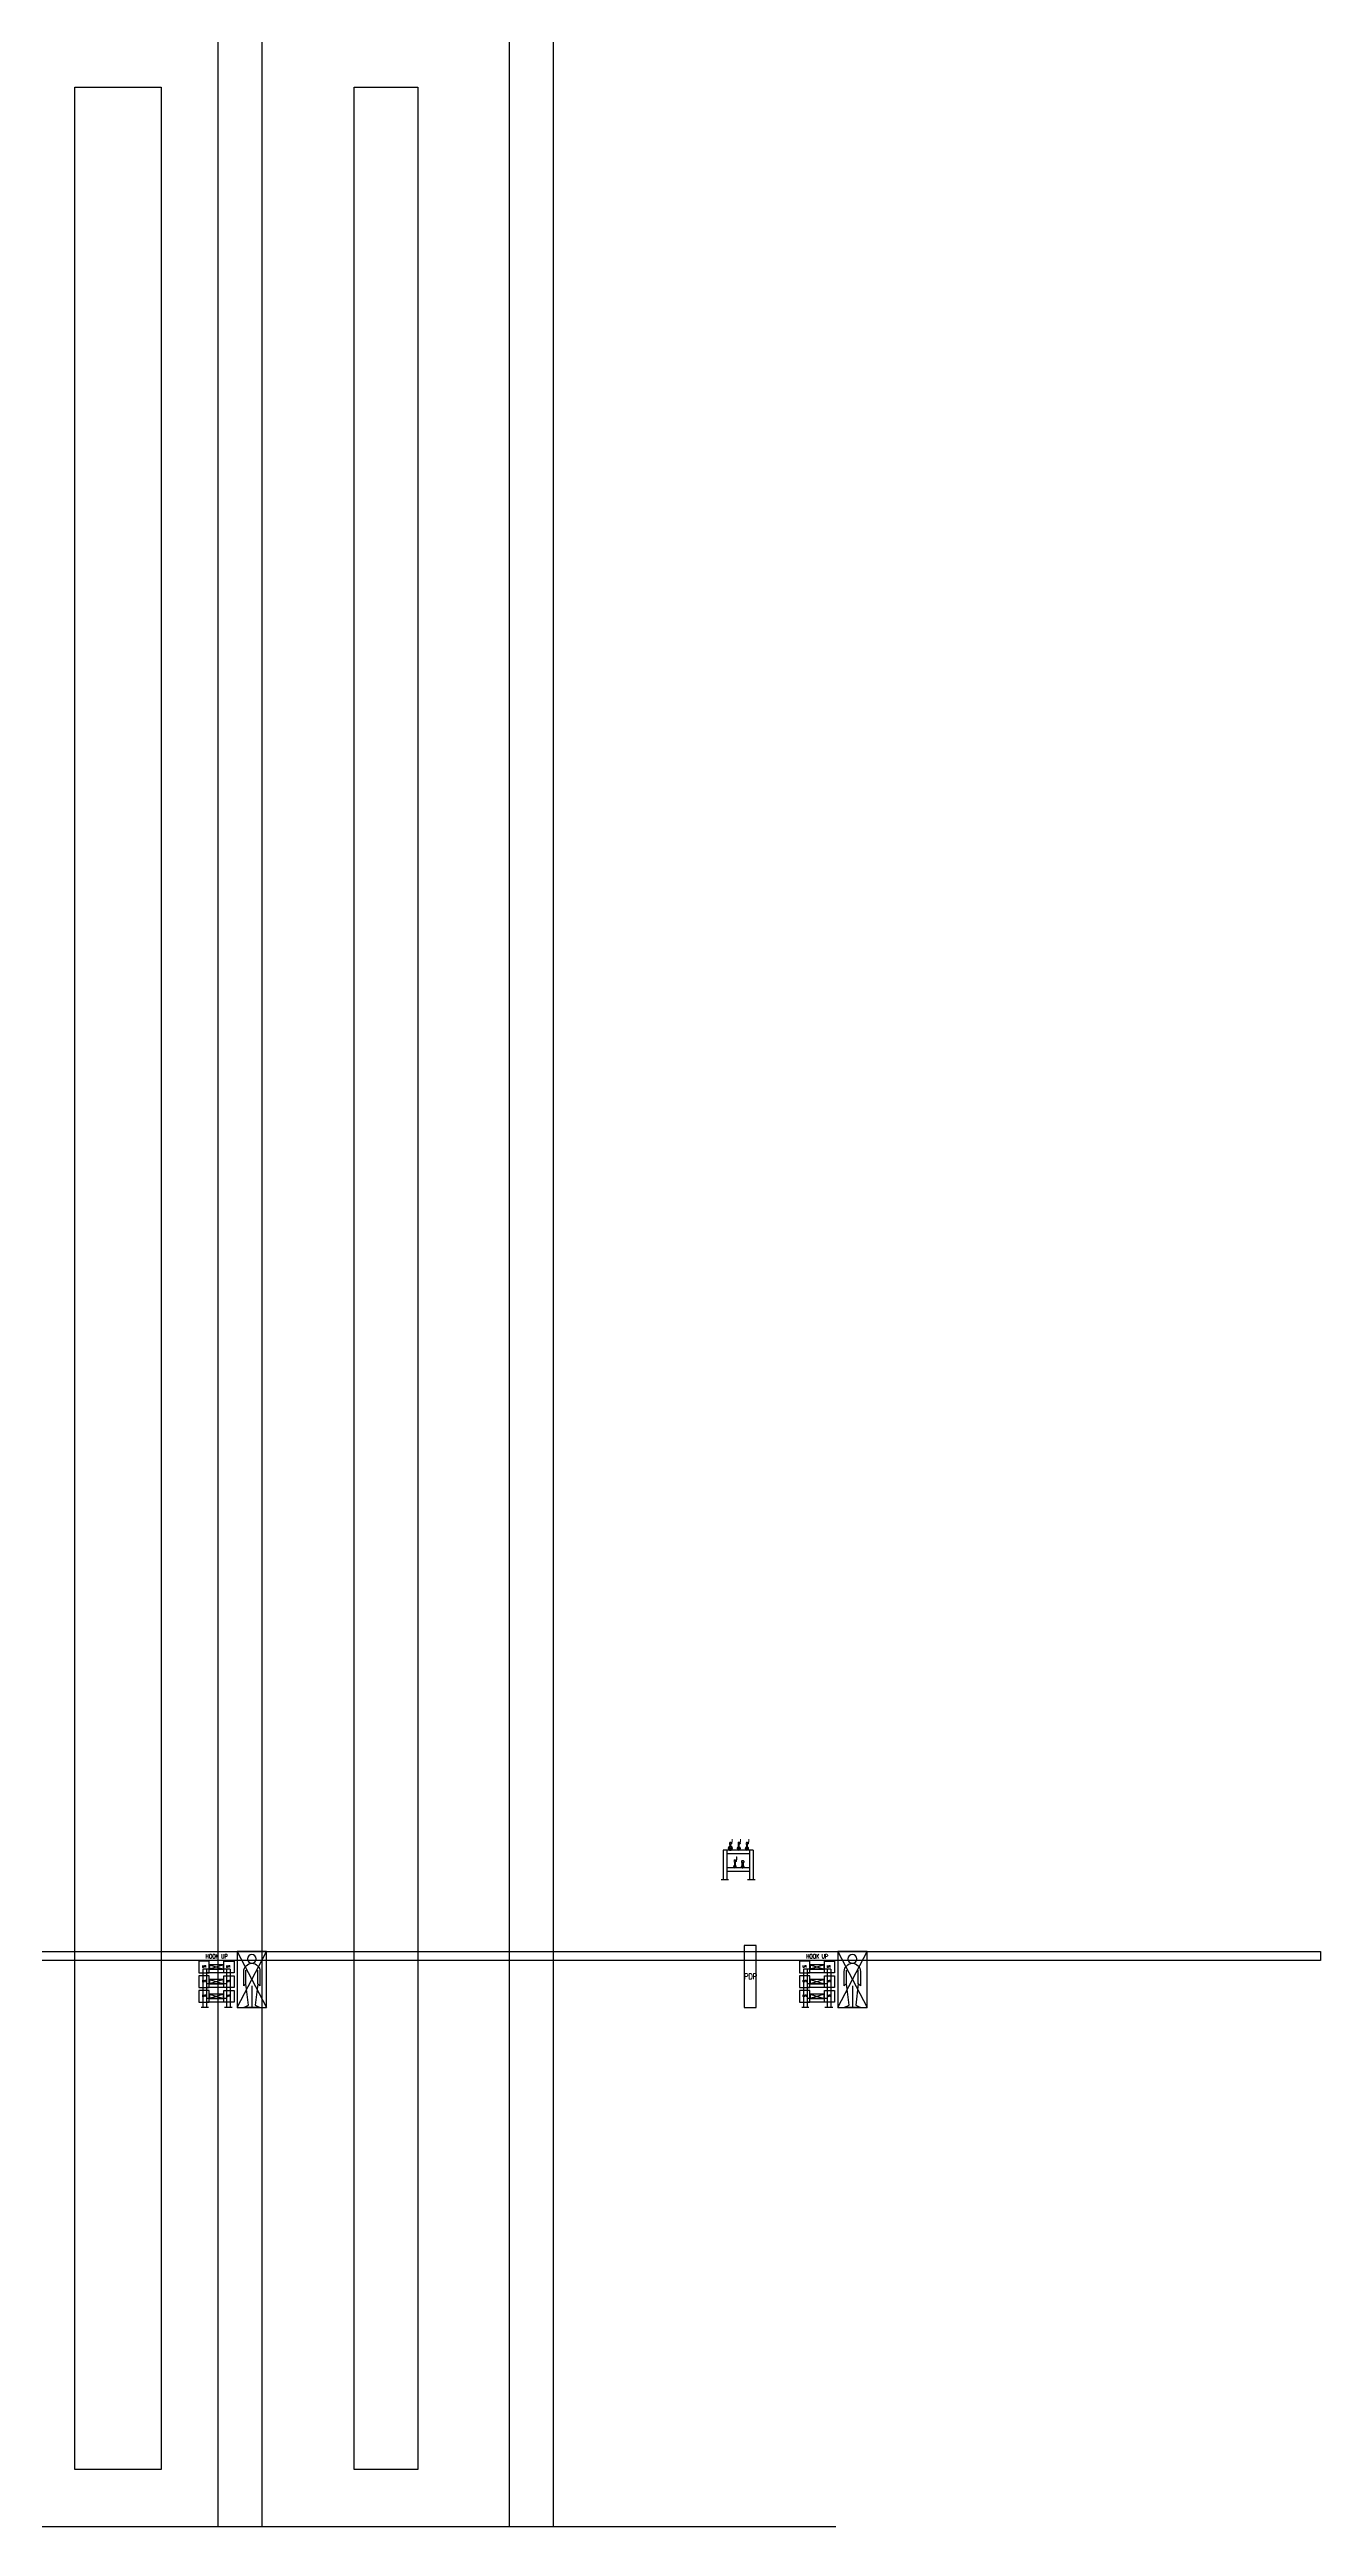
# Model space of a CAD drawing. Header units: millimetres. Extents: x -192235 to 515711, y 45168 to 947868.
# Drawn here: x 169852 to 213025, y 488080 to 572241 of the extents above; entities that cross this region are included whole.
import ezdxf

# ---------------------------------------------------------------- set-up
doc = ezdxf.new("R2010")
doc.units = ezdxf.units.MM
doc.header["$LTSCALE"] = 1000
for name, pattern in [('CENTER', [50.8, 31.75, -6.35, 6.35, -6.35]), ('CENTER2', [1.125, 0.75, -0.125, 0.125, -0.125]), ('HIDDEN', [0.375, 0.25, -0.125])]:
    doc.linetypes.add(name, pattern=pattern)
for name, color, linetype in [('0-tool', 1, 'Continuous'), ('E-BWY-EQPM-N4', 40, 'Continuous'), ('E-XTR', 4, 'Continuous'), ('U-CDA', 4, 'Continuous'), ('U-CENTER', 1, 'CENTER2'), ('U-DIM', 2, 'Continuous'), ('U-TXT', 3, 'Continuous'), ('u-vavlve', 3, 'HIDDEN')]:
    doc.layers.add(name, color=color, linetype=linetype)
doc.styles.add('dim-txt', font='simplex.shx', dxfattribs={"width": 0.8})

# ---------------------------------------------------------------- blocks, each defined once
blk = doc.blocks.new('*U412')
h = blk.add_hatch()
h.set_pattern_fill('ANSI31', color=1, scale=8.89, style=0)
h.set_pattern_definition([(45, (0, 0), (-0.78577, 0.78577), [])])
h.paths.add_polyline_path([(0, 4.445, 0.414213562), (-4.445, 0, 0.414213562), (0, -4.445, 1), (0, 0, -1)])
blk.add_circle((0, 0), 4.445)
at = {"color": 1}
for centre, start, end in [((0, 2.2225), 90, 270), ((0, -2.2225), 270, 90)]:
    blk.add_arc(centre, 2.2225, start, end, dxfattribs=at)
at = {"layer": 'U-CENTER'}
for p, q in [((-0.889, 0), (-4.8895, 0)), ((-0.4445, 0), (0.4445, 0)), ((0, 0.889), (0, 4.8895)), ((0, -0.4445), (0, 0.4445)), ((0.889, 0), (4.8895, 0)), ((0, -0.889), (0, -4.8895))]:
    blk.add_line(p, q, dxfattribs=at)
blk = doc.blocks.new('*U414')
h = blk.add_hatch()
h.set_pattern_fill('ANSI31', color=1, scale=11.43, style=0)
h.set_pattern_definition([(45, (0, 0), (-1.01028, 1.01028), [])])
h.paths.add_polyline_path([(0, 5.715, 0.414213562), (-5.715, 0, 0.414213562), (0, -5.715, 1), (0, 0, -1)])
blk.add_circle((0, 0), 5.715)
at = {"color": 1}
for centre, start, end in [((0, 2.8575), 90, 270), ((0, -2.8575), 270, 90)]:
    blk.add_arc(centre, 2.8575, start, end, dxfattribs=at)
at = {"layer": 'U-CENTER'}
for p, q in [((-1.143, 0), (-6.2865, 0)), ((-0.5715, 0), (0.5715, 0)), ((0, 1.143), (0, 6.2865)), ((0, -0.5715), (0, 0.5715)), ((1.143, 0), (6.2865, 0)), ((0, -1.143), (0, -6.2865))]:
    blk.add_line(p, q, dxfattribs=at)
blk = doc.blocks.new('*U26')
h = blk.add_hatch()
h.set_pattern_fill('ANSI31', color=1, scale=14.13, style=0)
h.set_pattern_definition([(45, (0, 0), (-1.24893, 1.24893), [])])
h.paths.add_polyline_path([(0, 7.065, 0.414213562), (-7.065, 0, 0.414213562), (0, -7.065, 1), (0, 0, -1)])
blk.add_circle((0, 0), 7.065)
at = {"color": 1}
for centre, start, end in [((0, 3.5325), 90, 270), ((0, -3.5325), 270, 90)]:
    blk.add_arc(centre, 3.5325, start, end, dxfattribs=at)
at = {"layer": 'U-CENTER'}
for p, q in [((-1.413, 0), (-7.7715, 0)), ((-0.7065, 0), (0.7065, 0)), ((0, 1.413), (0, 7.7715)), ((0, -0.7065), (0, 0.7065)), ((1.413, 0), (7.7715, 0)), ((0, -1.413), (0, -7.7715))]:
    blk.add_line(p, q, dxfattribs=at)
blk = doc.blocks.new('*U34')
blk.add_lwpolyline([(1.7, 0), (-1.7, 0), (-1.7, 8), (1.7, 8)], close=True)
at = {"layer": 'U-CENTER', "linetype": 'CENTER'}
blk.add_line((0, 0), (0, 8), dxfattribs=at)
blk = doc.blocks.new('*U33')
blk.add_lwpolyline([(1.7, 0), (-1.7, 0), (-1.7, 8), (1.7, 8)], close=True)
at = {"layer": 'U-CENTER', "linetype": 'CENTER'}
blk.add_line((0, 0), (0, 8), dxfattribs=at)
blk = doc.blocks.new('*U27')
blk.add_lwpolyline([(1.7, 0), (-1.7, 0), (-1.7, 5.3), (1.7, 5.3)], close=True)
at = {"layer": 'U-CENTER', "linetype": 'CENTER'}
blk.add_line((0, 0), (0, 5.3), dxfattribs=at)
blk = doc.blocks.new('*U28')
blk.add_lwpolyline([(3, 0), (-3, 0), (-3, 3.4), (3, 3.4)], close=True)
at = {"layer": 'U-CENTER', "linetype": 'CENTER'}
blk.add_line((0, 0), (0, 3.4), dxfattribs=at)
blk = doc.blocks.new('*U24')
blk.add_lwpolyline([(1.7, 0), (-1.7, 0), (-1.7, 10.5), (1.7, 10.5)], close=True)
at = {"layer": 'U-CENTER', "linetype": 'CENTER'}
blk.add_line((0, 0), (0, 10.5), dxfattribs=at)
blk = doc.blocks.new('*U413')
at = {"linetype": 'Continuous', "lineweight": 0}
for p, q in [((0, 21), (2, 23)), ((0, 21), (0, 18)), ((0, 18), (0, 0)), ((2, 23), (12, 23)), ((2, 23), (2, 23)), ((15, 23), (2, 23)), ((2, 12), (2, 11)), ((2, 12), (12, 12)), ((2, 11), (12, 11)), ((12, 23), (12, 12)), ((12, 11), (12, -11)), ((15, 23), (15, -23)), ((15, 23), (15, -23)), ((25, 23), (15, 23)), ((15, 21), (15, 21)), ((23, 30), (23, 41)), ((23, 30), (25, 30)), ((25, 31), (25, 22)), ((35, 31), (25, 31)), ((25, 22), (28, 21)), ((30, 45), (27, 45)), ((27, 31), (27, 41)), ((30, 41), (27, 41)), ((28, 21), (35, 21)), ((53, 35), (29, 35)), ((29, 31), (29, 35)), ((30, 45), (30, 41)), ((57, 45), (30, 45)), ((30, 41), (58, 41)), ((31, 40), (30, 39)), ((30, 36), (30, 39)), ((30, 36), (33, 36)), ((31, 51), (31, 46)), ((32, 51), (31, 51)), ((32, 45), (31, 46)), ((33, 40), (31, 40)), ((31, 35), (31, 36)), ((34, 51), (32, 51)), ((41, 40), (33, 40)), ((33, 36), (36, 36)), ((41, 51), (34, 51)), ((37, 55), (35, 54)), ((35, 54), (37, 54)), ((35, 54), (35, 51)), ((35, 51), (35, 51)), ((35, 46), (35, 46)), ((35, 41), (35, 40)), ((35, 39), (35, 39)), ((35, 31), (35, 21)), ((36, 51), (36, 46)), ((36, 36), (36, 39)), ((36, 36), (41, 36)), ((46, 31), (36, 31)), ((36, 31), (36, 22)), ((46, 22), (36, 22)), ((36, 22), (36, 20)), ((36, 20), (38, 20)), ((37, 55), (38, 55)), ((37, 51), (37, 54)), ((38, 55), (44, 55)), ((48, 51), (41, 51)), ((49, 40), (41, 40)), ((41, 36), (47, 36)), ((44, 55), (45, 55)), ((44, 20), (46, 20)), ((45, 55), (47, 54)), ((45, 51), (45, 54)), ((45, 54), (47, 54)), ((46, 51), (46, 46)), ((46, 31), (46, 22)), ((46, 22), (46, 20)), ((47, 54), (47, 51)), ((47, 51), (47, 51)), ((47, 46), (47, 46)), ((47, 41), (47, 40)), ((47, 36), (47, 39)), ((47, 39), (47, 39)), ((47, 36), (49, 36)), ((50, 51), (48, 51)), ((51, 40), (49, 40)), ((49, 36), (52, 36)), ((50, 51), (51, 51)), ((50, 45), (51, 46)), ((51, 51), (51, 46)), ((51, 40), (52, 39)), ((51, 35), (51, 36)), ((52, 36), (52, 39)), ((57, 31), (52, 31)), ((52, 31), (52, 23)), ((52, 23), (57, 23)), ((53, 31), (53, 35)), ((88, 63), (57, 45)), ((57, 23), (57, 31)), ((58, 23), (57, 23)), ((58, 41), (89, 59)), ((58, 23), (58, 23)), ((58, 16), (58, 23)), ((58, 23), (68, 23)), ((58, 14), (68, 14)), ((60, 14), (60, 1)), ((60, 1), (80, 1)), ((68, 14), (68, 23)), ((68, 21), (80, 21)), ((68, 20), (80, 20)), ((80, 21), (80, 20)), ((80, 1), (80, -1)), ((82, 21), (82, 10)), ((82, 10), (82, -10)), ((178, 63), (88, 63)), ((89, 59), (178, 59)), ((178, 63), (187, 63)), ((178, 59), (178, 63)), ((178, 59), (187, 59)), ((187, 63), (187, 59)), ((0, 0), (0, -18)), ((0, -18), (0, -21)), ((0, -21), (2, -23)), ((2, -11), (2, -12)), ((2, -11), (12, -11)), ((2, -12), (12, -12)), ((2, -23), (2, -23)), ((2, -23), (12, -23)), ((15, -23), (2, -23)), ((12, -12), (12, -23)), ((15, -21), (15, -21)), ((60, -23), (15, -23)), ((60, -1), (60, -20)), ((60, -1), (80, -1)), ((60, -20), (80, -20)), ((60, -21), (60, -23)), ((60, -21), (80, -21)), ((80, -20), (80, -21)), ((82, -10), (82, -21))]:
    blk.add_line(p, q, dxfattribs=at)
blk.add_arc((27, 41), 4.17, 90, 180, dxfattribs=at)
blk.add_ellipse((41, 13), major_axis=(-12.1, 0), ratio=0.57735, start_param=4.488926, end_param=4.935852, dxfattribs=at)
for points, knots in [([(0, 18), (0, 18), (0, 19), (0, 20), (0, 20), (1, 22), (1, 22), (2, 23)], [0.01126625, 0.01126625, 0.01126625, 0.01126625, 0.01406706, 0.01406706, 0.01686788, 0.01686788, 0.02246951, 0.02246951, 0.02246951, 0.02246951]), ([(2, 12), (1, 13), (1, 14), (0, 16), (0, 17), (0, 18)], [0.00000075, 0.00000075, 0.00000075, 0.00000075, 0.0056335, 0.0056335, 0.01126625, 0.01126625, 0.01126625, 0.01126625]), ([(0, 0), (0, 1), (0, 2), (0, 3), (0, 4), (0, 5), (0, 5), (1, 8), (1, 9), (2, 11)], [0.03317736, 0.03317736, 0.03317736, 0.03317736, 0.03599319, 0.03599319, 0.03740111, 0.03740111, 0.03880903, 0.03880903, 0.04444069, 0.04444069, 0.04444069, 0.04444069]), ([(30, 39), (30, 39), (31, 39), (32, 40), (32, 40), (33, 40)], [0.009849799, 0.009849799, 0.009849799, 0.009849799, 0.012631639, 0.012631639, 0.015413479, 0.015413479, 0.015413479, 0.015413479]), ([(31, 51), (32, 51), (32, 51), (33, 51), (33, 51), (34, 51)], [0.008864819, 0.008864819, 0.008864819, 0.008864819, 0.011368475, 0.011368475, 0.013872131, 0.013872131, 0.013872131, 0.013872131]), ([(31, 46), (32, 46), (32, 45), (33, 45), (33, 45), (34, 45)], [0.008864819, 0.008864819, 0.008864819, 0.008864819, 0.011368475, 0.011368475, 0.013872131, 0.013872131, 0.013872131, 0.013872131]), ([(33, 40), (33, 40), (34, 40), (35, 39), (35, 39), (36, 39)], [0.015413479, 0.015413479, 0.015413479, 0.015413479, 0.018197014, 0.018197014, 0.020980549, 0.020980549, 0.020980549, 0.020980549]), ([(34, 51), (34, 51), (34, 51), (35, 51), (36, 51), (36, 51)], [0.013872131, 0.013872131, 0.013872131, 0.013872131, 0.016377313, 0.016377313, 0.018882494, 0.018882494, 0.018882494, 0.018882494]), ([(34, 45), (34, 45), (34, 45), (35, 45), (36, 46), (36, 46)], [0.013872131, 0.013872131, 0.013872131, 0.013872131, 0.016377313, 0.016377313, 0.018882494, 0.018882494, 0.018882494, 0.018882494]), ([(36, 51), (37, 51), (38, 51), (39, 51), (40, 51), (41, 51)], [0.000000238, 0.000000238, 0.000000238, 0.000000238, 0.002504196, 0.002504196, 0.005008155, 0.005008155, 0.005008155, 0.005008155]), ([(41, 45), (41, 45), (40, 45), (39, 45), (39, 45), (38, 45), (37, 46), (36, 46)], [0.005008155, 0.005008155, 0.005008155, 0.005008155, 0.006255453, 0.006255453, 0.007502752, 0.007502752, 0.009997348, 0.009997348, 0.009997348, 0.009997348]), ([(41, 40), (41, 40), (40, 40), (39, 40), (39, 40), (37, 39), (36, 39), (36, 39)], [0.00556459, 0.00556459, 0.00556459, 0.00556459, 0.006950477, 0.006950477, 0.008336364, 0.008336364, 0.011108137, 0.011108137, 0.011108137, 0.011108137]), ([(38, 20), (39, 20), (40, 20), (41, 20), (42, 20), (43, 20), (43, 20), (44, 20)], [0.035723458, 0.035723458, 0.035723458, 0.035723458, 0.038412524, 0.038412524, 0.039757057, 0.039757057, 0.04110159, 0.04110159, 0.04110159, 0.04110159]), ([(41, 51), (41, 51), (42, 51), (43, 51), (43, 51), (44, 51), (45, 51), (46, 51)], [0.005008155, 0.005008155, 0.005008155, 0.005008155, 0.006255453, 0.006255453, 0.007502752, 0.007502752, 0.009997348, 0.009997348, 0.009997348, 0.009997348]), ([(46, 46), (45, 46), (44, 45), (43, 45), (42, 45), (41, 45)], [0.000000238, 0.000000238, 0.000000238, 0.000000238, 0.002504196, 0.002504196, 0.005008155, 0.005008155, 0.005008155, 0.005008155]), ([(47, 39), (46, 39), (45, 39), (43, 40), (42, 40), (41, 40)], [0.000000238, 0.000000238, 0.000000238, 0.000000238, 0.002782414, 0.002782414, 0.00556459, 0.00556459, 0.00556459, 0.00556459]), ([(46, 51), (46, 51), (47, 51), (48, 51), (48, 51), (48, 51)], [0.000000238, 0.000000238, 0.000000238, 0.000000238, 0.002504196, 0.002504196, 0.005008155, 0.005008155, 0.005008155, 0.005008155]), ([(48, 45), (48, 45), (48, 45), (48, 45), (47, 45), (47, 45), (46, 46), (46, 46)], [0.005008155, 0.005008155, 0.005008155, 0.005008155, 0.006255453, 0.006255453, 0.007502752, 0.007502752, 0.009997348, 0.009997348, 0.009997348, 0.009997348]), ([(46, 21), (47, 21), (48, 21), (48, 21), (49, 21), (49, 22), (49, 22), (50, 22), (50, 22), (51, 22), (52, 23), (52, 23)], [0.043954772, 0.043954772, 0.043954772, 0.043954772, 0.045980592, 0.045980592, 0.046993501, 0.046993501, 0.048006411, 0.048006411, 0.050032231, 0.050032231, 0.05205805, 0.05205805, 0.05205805, 0.05205805]), ([(49, 40), (49, 40), (49, 40), (48, 40), (48, 40), (47, 39), (47, 39), (47, 39)], [0.00556459, 0.00556459, 0.00556459, 0.00556459, 0.006950477, 0.006950477, 0.008336364, 0.008336364, 0.011108137, 0.011108137, 0.011108137, 0.011108137]), ([(48, 51), (49, 51), (49, 51), (49, 51), (49, 51), (50, 51), (51, 51), (51, 51)], [0.005008155, 0.005008155, 0.005008155, 0.005008155, 0.006255453, 0.006255453, 0.007502752, 0.007502752, 0.009997348, 0.009997348, 0.009997348, 0.009997348]), ([(51, 46), (51, 46), (50, 45), (49, 45), (49, 45), (48, 45)], [0.000000238, 0.000000238, 0.000000238, 0.000000238, 0.002504196, 0.002504196, 0.005008155, 0.005008155, 0.005008155, 0.005008155]), ([(52, 39), (52, 39), (51, 39), (50, 40), (50, 40), (49, 40)], [0.000000238, 0.000000238, 0.000000238, 0.000000238, 0.002782414, 0.002782414, 0.00556459, 0.00556459, 0.00556459, 0.00556459]), ([(82, 21), (82, 21), (82, 21), (82, 21), (82, 21), (82, 21), (82, 21), (81, 21), (81, 21), (80, 21)], [0.03317736, 0.03317736, 0.03317736, 0.03317736, 0.03599319, 0.03599319, 0.03740111, 0.03740111, 0.03880903, 0.03880903, 0.04444069, 0.04444069, 0.04444069, 0.04444069]), ([(82, 10), (82, 11), (82, 12), (82, 14), (82, 14), (81, 17), (81, 18), (80, 20)], [0.01126625, 0.01126625, 0.01126625, 0.01126625, 0.01406706, 0.01406706, 0.01686788, 0.01686788, 0.02246951, 0.02246951, 0.02246951, 0.02246951]), ([(80, 1), (81, 2), (81, 4), (82, 7), (82, 9), (82, 10)], [0.00000075, 0.00000075, 0.00000075, 0.00000075, 0.0056335, 0.0056335, 0.01126625, 0.01126625, 0.01126625, 0.01126625]), ([(2, -11), (1, -10), (1, -9), (1, -7), (1, -7), (0, -4), (0, -2), (0, 0)], [0.02191576, 0.02191576, 0.02191576, 0.02191576, 0.02473116, 0.02473116, 0.02754656, 0.02754656, 0.03317736, 0.03317736, 0.03317736, 0.03317736]), ([(0, -18), (0, -17), (0, -17), (0, -16), (0, -15), (1, -14), (1, -13), (2, -12)], [0.01126625, 0.01126625, 0.01126625, 0.01126625, 0.01406706, 0.01406706, 0.01686788, 0.01686788, 0.02246951, 0.02246951, 0.02246951, 0.02246951]), ([(2, -23), (1, -22), (1, -22), (0, -20), (0, -19), (0, -18)], [0.00000075, 0.00000075, 0.00000075, 0.00000075, 0.0056335, 0.0056335, 0.01126625, 0.01126625, 0.01126625, 0.01126625]), ([(82, -10), (82, -9), (82, -9), (82, -7), (82, -6), (81, -4), (81, -2), (80, -1)], [0.01126625, 0.01126625, 0.01126625, 0.01126625, 0.01406706, 0.01406706, 0.01686788, 0.01686788, 0.02246951, 0.02246951, 0.02246951, 0.02246951]), ([(80, -20), (81, -18), (81, -17), (82, -14), (82, -12), (82, -10)], [0.00000075, 0.00000075, 0.00000075, 0.00000075, 0.0056335, 0.0056335, 0.01126625, 0.01126625, 0.01126625, 0.01126625]), ([(82, -21), (82, -21), (82, -21), (82, -21), (82, -21), (82, -21), (82, -21), (81, -21), (81, -21), (80, -21)], [0.03317736, 0.03317736, 0.03317736, 0.03317736, 0.03599319, 0.03599319, 0.03740111, 0.03740111, 0.03880903, 0.03880903, 0.04444069, 0.04444069, 0.04444069, 0.04444069])]:
    blk.add_open_spline(points, degree=3, knots=knots, dxfattribs=at)
for points in [[(35, 21), (35, 21), (35, 21), (36, 21), (36, 21)], [(37, 54), (37, 54), (38, 55), (38, 55)], [(44, 55), (44, 55), (45, 54), (45, 54)], [(58, 14), (58, 15), (58, 15), (58, 16)]]:
    blk.add_open_spline(points, degree=3, dxfattribs=at)
blk = doc.blocks.new('*U30')
for p, q in [((-3.9, -4.2), (-3.9, 0)), ((-3.9, 0), (3.9, 0)), ((3.9, -4.2), (3.9, 0))]:
    blk.add_line(p, q)
at = {"extrusion": (0, 0, -1)}
blk.add_ellipse((0, -4.2), major_axis=(-3.89, 0), ratio=0.516227, start_param=3.141593, end_param=6.283185, dxfattribs=at)
blk = doc.blocks.new('*U32')
at = {"linetype": 'Continuous', "lineweight": 0}
for p, q in [((-3.3, -8), (0, -8)), ((-3.3, -8), (-3.3, -10.5)), ((0, -10.5), (-3.3, -10.5)), ((-3, -3.7), (-3, -8)), ((0, -8), (3.3, -8)), ((3.3, -10.5), (0, -10.5)), ((3, -8), (3, -3.7)), ((3.3, -8), (3.3, -10.5))]:
    blk.add_line(p, q, dxfattribs=at)
blk.add_circle((0, 0), 4.74, dxfattribs=at)
blk = doc.blocks.new('A$C14259ef0')
at = {"layer": 'U-DIM', "color": 1}
for p, q in [((128962, 9000), (128962, 8000)), ((128962, 9000), (129987, 9000)), ((129087, 9000), (129087, 8000)), ((129087, 8875), (129862, 8875)), ((129862, 9000), (129862, 8000)), ((129987, 9000), (129987, 8000)), ((128890, 8000), (129156, 8000)), ((129087, 8400), (129862, 8400)), ((129087, 8275), (129862, 8275)), ((129801, 8000), (130046, 8000))]:
    blk.add_line(p, q, dxfattribs=at)
at = {"layer": 'U-CDA', "xscale": 10, "yscale": 10, "zscale": 10}
for name, p in [('*U414', (129175, 9057)), ('*U34', (129175, 9114)), ('*U412', (129320, 8444)), ('*U28', (129320, 8549)), ('*U414', (129455, 9057)), ('*U33', (129455, 9114)), ('*U412', (129585, 8444)), ('*U24', (129585, 8489)), ('*U26', (129740, 9071)), ('*U27', (129740, 9141))]:
    blk.add_blockref(name, p, dxfattribs=at)
for name, p, rotation in [('*U32', (129320, 8444), 180), ('*U30', (129320, 8584), 179.9999999999999)]:
    blk.add_blockref(name, p, dxfattribs=dict(at, rotation=rotation))
at = {"layer": 'u-vavlve', "color": 7, "rotation": 90}
for p in [(129174, 9194), (129454, 9194), (129739, 9194), (129584, 8594)]:
    blk.add_blockref('*U413', p, dxfattribs=at)
blk = doc.blocks.new('A$Cb28d9bb4')
for p, q in [((75, 805), (75, 1262.725809)), ((475, 805), (475, 1262.725809)), ((275, 730), (275, 0)), ((275, 730), (275, 0))]:
    blk.add_line(p, q)
blk.add_lwpolyline([(75, 805), (160, 80), (0, 0), (550, 0), (390, 80), (475, 805), (550, 730), (550, 1225, 1), (0, 1225), (0, 730)], format="xyb", close=True)
blk.add_circle((275, 1650), 150)
blk = doc.blocks.new('A$Ce3cf2b89')
at = {"layer": 'E-BWY-EQPM-N4'}
for p, q in [((360, 275), (835, 125)), ((835, 275), (360, 125))]:
    blk.add_line(p, q, dxfattribs=at)
blk.add_lwpolyline([(360, 125), (360, 275), (835, 275), (835, 125)], close=True, dxfattribs=at)
at = {"layer": 'E-XTR'}
for points in [[(350, 400), (0, 400), (0, 0), (350, 0)], [(845, 400), (1195, 400), (1195, 0), (845, 0)]]:
    blk.add_lwpolyline(points, close=True, dxfattribs=at)
at = {"layer": 'U-TXT', "style": 'dim-txt', "width": 0.7}
for p in [(139, 182), (956, 182)]:
    blk.add_text('PIU', height=70, dxfattribs=at).set_placement(p)
blk = doc.blocks.new('A$C62b5ef0d')
at = {"layer": 'U-DIM', "color": 1}
for p, q in [((127077, 9114), (127077, 7814)), ((127077, 9114), (128002, 9114)), ((127202, 9114), (127202, 7814)), ((127202, 8989), (127877, 8989)), ((127202, 8614), (127877, 8614)), ((127202, 8489), (127877, 8489)), ((127877, 9114), (127877, 7814)), ((128002, 9114), (128002, 7814)), ((127005, 7814), (127271, 7814)), ((127202, 8114), (127877, 8114)), ((127202, 7989), (127877, 7989)), ((127816, 7814), (128061, 7814))]:
    blk.add_line(p, q, dxfattribs=at)

msp = doc.modelspace()

# ---------------------------------------------------------------- linework, layer by layer
for p, q in [((175579.43506, 488079.7429), (175579.43506, 756939.10946)), ((177079.04255, 488079.7429), (177079.04255, 756939.10946)), ((185475.04255, 488079.7429), (185475.04255, 756939.10946)), ((186975, 488079.7429), (186975, 756939.10946)), ((95411.60768, 488079.7429), (196561.41754, 488079.7429))]:
    msp.add_line(p, q)
at = {"color": 1}
msp.add_lwpolyline([(128024.88582, 507614.80645), (213024.88582, 507614.80645), (213024.88582, 507314.80645), (128024.88582, 507314.80645)], close=True, dxfattribs=at)
at = {"layer": '0-tool'}
for points in [[(173648.96514, 490020.74899), (170709.43512, 490020.74899), (170709.43512, 570958.71611), (173648.96514, 570958.71611)], [(182357.04255, 490020.74899), (180197.04255, 490020.74899), (180197.04255, 570958.71611), (182357.04255, 570958.71611)]]:
    msp.add_lwpolyline(points, close=True, dxfattribs=at)
at = {"layer": 'E-XTR'}
msp.add_lwpolyline([(193852.51613, 507814.80645), (193452.51613, 507814.80645), (193452.51613, 505714.80645), (193852.51613, 505714.80645)], close=True, dxfattribs=at)
at = {"layer": 'U-DIM'}
for p, q in [((176224.88582, 507614.80645), (177224.88582, 505714.80645)), ((176224.88582, 505714.80645), (177224.88582, 507614.80645)), ((196624.88582, 507614.80645), (197624.88582, 505714.80645)), ((196624.88582, 505714.80645), (197624.88582, 507614.80645))]:
    msp.add_line(p, q, dxfattribs=at)
for points in [[(177224.88582, 507614.80645), (176224.88582, 507614.80645), (176224.88582, 505714.80645), (177224.88582, 505714.80645)], [(197624.88582, 507614.80645), (196624.88582, 507614.80645), (196624.88582, 505714.80645), (197624.88582, 505714.80645)]]:
    msp.add_lwpolyline(points, close=True, dxfattribs=at)

# ---------------------------------------------------------------- block references
at = {"xscale": -1}
for name, p in [('A$C14259ef0', (322717.09688, 502054.49006)), ('A$Cb28d9bb4', (176999.88582, 505714.80645)), ('A$Cb28d9bb4', (197399.88582, 505714.80645)), ('A$Ce3cf2b89', (176122.38582, 506889.80645)), ('A$Ce3cf2b89', (176122.38582, 506389.80645)), ('A$C62b5ef0d', (303064.86471, 497900.43331)), ('A$Ce3cf2b89', (196522.38582, 506889.80645)), ('A$Ce3cf2b89', (196522.38582, 506389.80645)), ('A$C62b5ef0d', (323464.86471, 497900.43331)), ('A$Ce3cf2b89', (176122.38582, 505889.80645)), ('A$Ce3cf2b89', (196522.38582, 505889.80645))]:
    msp.add_blockref(name, p, dxfattribs=at)

# ---------------------------------------------------------------- texts
at = {"layer": 'U-TXT', "style": 'dim-txt', "width": 0.7}
for s, height, p in [('HOOK UP', 140, (175153.00681, 507382.96522)), ('HOOK UP', 140, (195553.00681, 507382.96522)), ('PDP', 200, (193446.29773, 506671.85847))]:
    msp.add_text(s, height=height, dxfattribs=at).set_placement(p)

doc.saveas('drawing.dxf')
